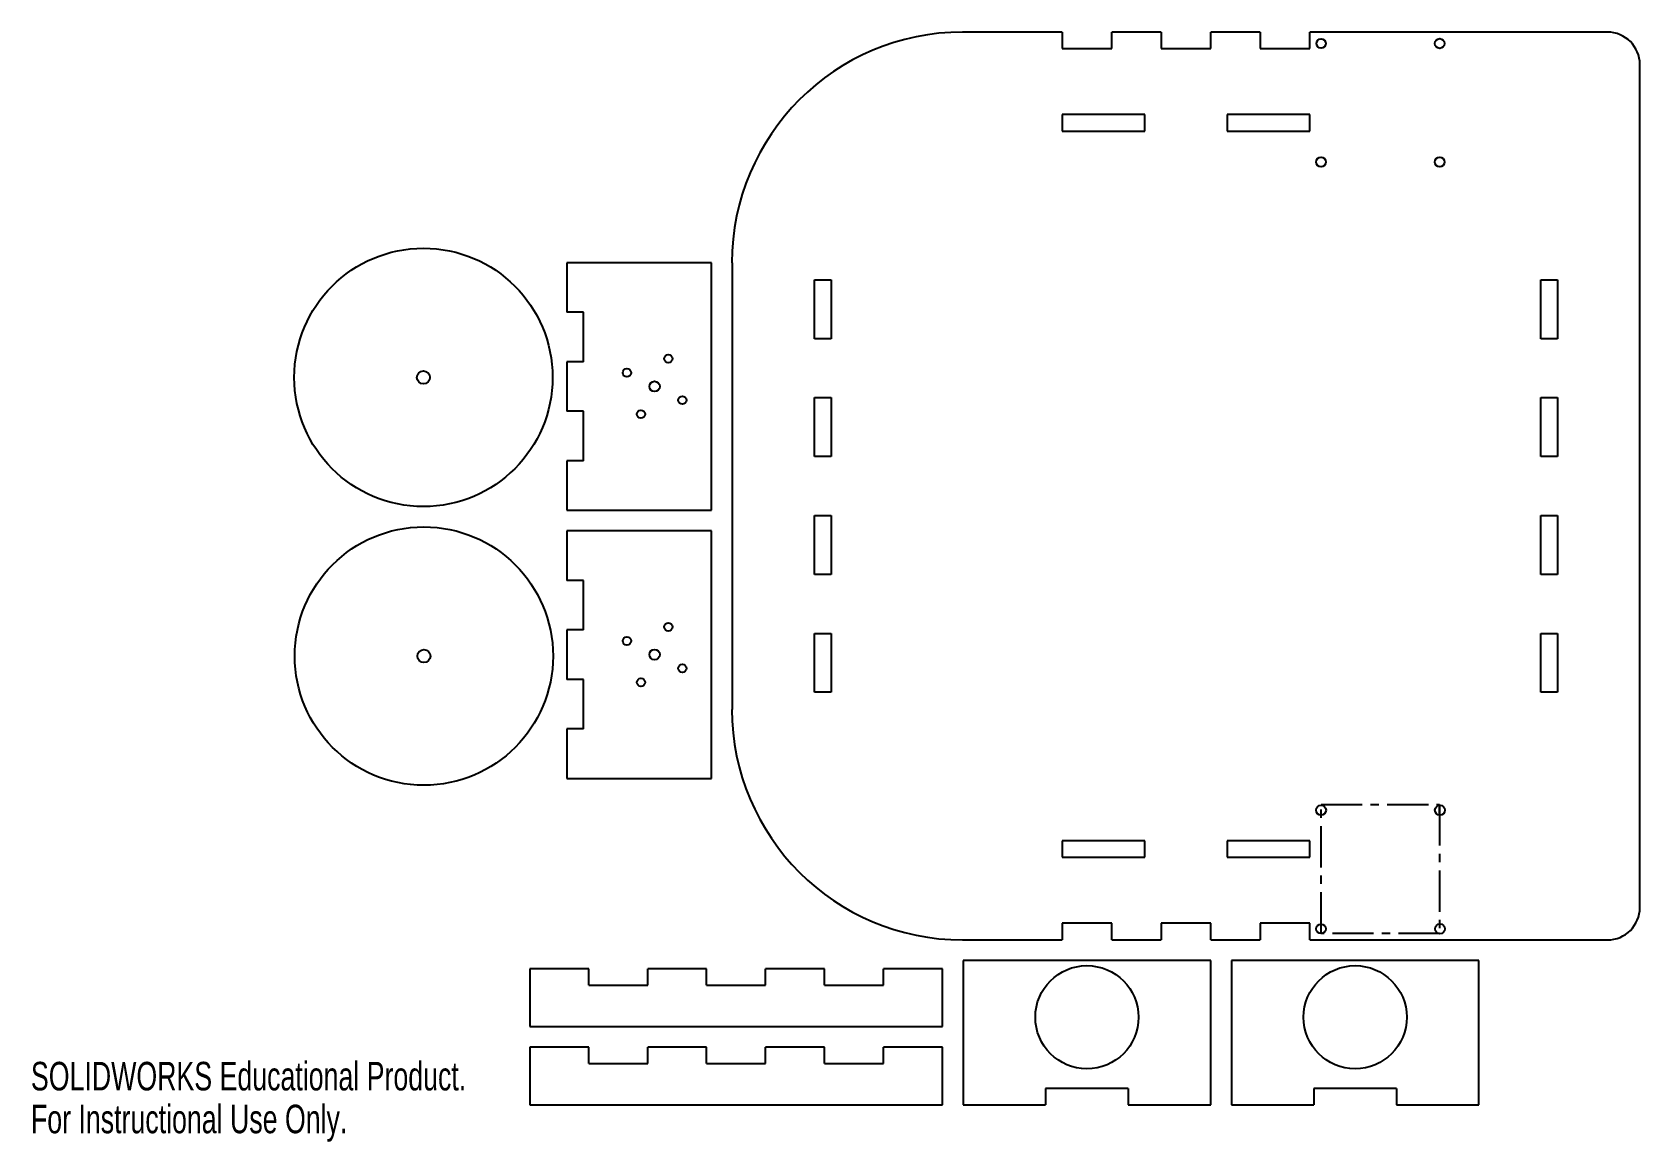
# Model space of a CAD drawing. Header units: inches. Extents: x 0 to 19.5, y 0 to 13.4.
import ezdxf

# ---------------------------------------------------------------- set-up
doc = ezdxf.new("R2010")
doc.units = ezdxf.units.IN
doc.header["$MEASUREMENT"] = 0
doc.linetypes.add('CENTERX2', pattern=[0.8, 0.5, -0.1, 0.1, -0.1])
doc.styles.add('SLDTEXTSTYLE0', font='TXT', dxfattribs={"width": 0.7})

msp = doc.modelspace()

# ---------------------------------------------------------------- linework, layer by layer
at = {"color": 7, "linetype": 'Continuous', "lineweight": 25}
for p, q in [((12.495, 13.444), (11.288, 13.444)), ((12.495, 13.444), (12.495, 13.244)), ((13.695, 13.444), (13.095, 13.444)), ((13.095, 13.244), (13.095, 13.444)), ((13.695, 13.444), (13.695, 13.244)), ((14.295, 13.244), (14.295, 13.444)), ((14.895, 13.444), (14.295, 13.444)), ((14.895, 13.444), (14.895, 13.244)), ((15.495, 13.244), (15.495, 13.444)), ((19.101, 13.444), (15.495, 13.444)), ((12.495, 13.244), (13.095, 13.244)), ((13.695, 13.244), (14.295, 13.244)), ((14.895, 13.244), (15.495, 13.244)), ((19.495, 2.837), (19.495, 13.05)), ((13.495, 12.444), (12.495, 12.444)), ((12.495, 12.444), (12.495, 12.244)), ((13.495, 12.244), (13.495, 12.444)), ((14.495, 12.444), (14.495, 12.244)), ((15.495, 12.444), (14.495, 12.444)), ((15.495, 12.244), (15.495, 12.444)), ((12.495, 12.244), (13.495, 12.244)), ((14.495, 12.244), (15.495, 12.244)), ((8.245, 10.65), (6.495, 10.65)), ((6.495, 10.65), (6.495, 10.05)), ((8.245, 7.65), (8.245, 10.65)), ((8.495, 10.65), (8.495, 5.237)), ((9.495, 10.444), (9.695, 10.444)), ((9.495, 9.729), (9.495, 10.444)), ((9.695, 10.444), (9.695, 9.729)), ((18.295, 9.729), (18.295, 10.444)), ((18.295, 10.444), (18.495, 10.444)), ((18.495, 10.444), (18.495, 9.729)), ((6.695, 10.05), (6.495, 10.05)), ((6.695, 9.45), (6.695, 10.05)), ((9.695, 9.729), (9.495, 9.729)), ((18.495, 9.729), (18.295, 9.729)), ((6.695, 9.45), (6.495, 9.45)), ((6.495, 9.45), (6.495, 8.85)), ((9.495, 9.015), (9.695, 9.015)), ((9.495, 8.301), (9.495, 9.015)), ((9.695, 9.015), (9.695, 8.301)), ((18.295, 9.015), (18.495, 9.015)), ((18.295, 8.301), (18.295, 9.015)), ((18.495, 9.015), (18.495, 8.301)), ((6.695, 8.85), (6.495, 8.85)), ((6.695, 8.25), (6.695, 8.85)), ((6.695, 8.25), (6.495, 8.25)), ((6.495, 8.25), (6.495, 7.65)), ((9.695, 8.301), (9.495, 8.301)), ((18.495, 8.301), (18.295, 8.301)), ((6.495, 7.65), (8.245, 7.65)), ((9.495, 7.587), (9.695, 7.587)), ((9.495, 6.872), (9.495, 7.587)), ((9.695, 7.587), (9.695, 6.872)), ((18.295, 7.587), (18.495, 7.587)), ((18.295, 6.872), (18.295, 7.587)), ((18.495, 7.587), (18.495, 6.872)), ((8.245, 7.4), (6.495, 7.4)), ((6.495, 7.4), (6.495, 6.8)), ((8.245, 4.4), (8.245, 7.4)), ((9.695, 6.872), (9.495, 6.872)), ((18.495, 6.872), (18.295, 6.872)), ((6.695, 6.8), (6.495, 6.8)), ((6.695, 6.2), (6.695, 6.8)), ((6.695, 6.2), (6.495, 6.2)), ((6.495, 6.2), (6.495, 5.6)), ((9.495, 6.158), (9.695, 6.158)), ((9.495, 5.444), (9.495, 6.158)), ((9.695, 6.158), (9.695, 5.444)), ((18.295, 6.158), (18.495, 6.158)), ((18.295, 5.444), (18.295, 6.158)), ((18.495, 6.158), (18.495, 5.444)), ((6.695, 5.6), (6.495, 5.6)), ((6.695, 5), (6.695, 5.6)), ((9.695, 5.444), (9.495, 5.444)), ((18.495, 5.444), (18.295, 5.444)), ((6.695, 5), (6.495, 5)), ((6.495, 5), (6.495, 4.4)), ((6.495, 4.4), (8.245, 4.4)), ((13.495, 3.644), (12.495, 3.644)), ((12.495, 3.644), (12.495, 3.444)), ((13.495, 3.444), (13.495, 3.644)), ((15.495, 3.644), (14.495, 3.644)), ((14.495, 3.644), (14.495, 3.444)), ((15.495, 3.444), (15.495, 3.644)), ((12.495, 3.444), (13.495, 3.444)), ((14.495, 3.444), (15.495, 3.444)), ((13.095, 2.644), (12.495, 2.644)), ((12.495, 2.644), (12.495, 2.444)), ((13.095, 2.444), (13.095, 2.644)), ((14.295, 2.644), (13.695, 2.644)), ((13.695, 2.644), (13.695, 2.444)), ((14.295, 2.444), (14.295, 2.644)), ((15.495, 2.644), (14.895, 2.644)), ((14.895, 2.644), (14.895, 2.444)), ((15.495, 2.444), (15.495, 2.644)), ((11.288, 2.444), (12.495, 2.444)), ((13.095, 2.444), (13.695, 2.444)), ((14.295, 2.444), (14.895, 2.444)), ((15.495, 2.444), (19.101, 2.444)), ((11.295, 2.194), (11.295, 0.444)), ((14.295, 2.194), (11.295, 2.194)), ((14.295, 0.444), (14.295, 2.194)), ((14.545, 2.194), (14.545, 0.444)), ((17.545, 2.194), (14.545, 2.194)), ((17.545, 0.444), (17.545, 2.194)), ((6.045, 2.094), (6.045, 1.394)), ((6.759, 2.094), (6.045, 2.094)), ((6.759, 1.894), (6.759, 2.094)), ((7.473, 1.894), (7.473, 2.094)), ((8.187, 2.094), (7.473, 2.094)), ((8.187, 1.894), (8.187, 2.094)), ((8.902, 1.894), (8.902, 2.094)), ((9.616, 2.094), (8.902, 2.094)), ((9.616, 1.894), (9.616, 2.094)), ((10.33, 1.894), (10.33, 2.094)), ((11.045, 2.094), (10.33, 2.094)), ((11.045, 1.394), (11.045, 2.094)), ((6.759, 1.894), (7.473, 1.894)), ((8.187, 1.894), (8.902, 1.894)), ((9.616, 1.894), (10.33, 1.894)), ((6.045, 1.394), (11.045, 1.394)), ((6.759, 1.144), (6.045, 1.144)), ((6.045, 1.144), (6.045, 0.444)), ((6.759, 0.944), (6.759, 1.144)), ((7.473, 0.944), (7.473, 1.144)), ((8.187, 1.144), (7.473, 1.144)), ((8.187, 0.944), (8.187, 1.144)), ((9.616, 1.144), (8.902, 1.144)), ((8.902, 0.944), (8.902, 1.144)), ((9.616, 0.944), (9.616, 1.144)), ((10.33, 0.944), (10.33, 1.144)), ((11.045, 1.144), (10.33, 1.144)), ((11.045, 0.444), (11.045, 1.144)), ((6.759, 0.944), (7.473, 0.944)), ((8.187, 0.944), (8.902, 0.944)), ((9.616, 0.944), (10.33, 0.944)), ((13.295, 0.644), (12.295, 0.644)), ((12.295, 0.644), (12.295, 0.444)), ((13.295, 0.644), (13.295, 0.444)), ((16.545, 0.644), (15.545, 0.644)), ((15.545, 0.644), (15.545, 0.444)), ((16.545, 0.644), (16.545, 0.444)), ((6.045, 0.444), (11.045, 0.444)), ((11.295, 0.444), (12.295, 0.444)), ((13.295, 0.444), (14.295, 0.444)), ((14.545, 0.444), (15.545, 0.444)), ((16.545, 0.444), (17.545, 0.444))]:
    msp.add_line(p, q, dxfattribs=at)
at = {"color": 7, "linetype": 'CENTERX2'}
for p, q in [((15.632, 2.522), (15.632, 4.085)), ((15.632, 4.085), (17.069, 4.085)), ((17.069, 4.085), (17.069, 2.522)), ((17.069, 3.959), (17.069, 4.085)), ((17.069, 3.959), (17.069, 4.085)), ((17.069, 2.522), (15.632, 2.522))]:
    msp.add_line(p, q, dxfattribs=at)
at = {"color": 7, "linetype": 'Continuous', "lineweight": 25}
for centre, radius in [((15.632, 13.306), 0.0567), ((17.07, 13.306), 0.0589), ((15.632, 11.869), 0.059), ((17.07, 11.869), 0.0589), ((4.756, 9.26), 1.565), ((7.221, 9.316), 0.05), ((7.723, 9.486), 0.05), ((4.756, 9.26), 0.0787), ((7.557, 9.15), 0.0625), ((7.893, 8.984), 0.05), ((7.391, 8.814), 0.05), ((4.761, 5.883), 1.565), ((7.723, 6.236), 0.05), ((7.221, 6.066), 0.05), ((4.761, 5.883), 0.0787), ((7.557, 5.9), 0.0625), ((7.893, 5.734), 0.05), ((7.391, 5.564), 0.05), ((15.632, 4.015), 0.06), ((17.072, 4.015), 0.0599), ((15.632, 2.577), 0.0584), ((17.072, 2.577), 0.0594), ((12.795, 1.506), 0.625), ((16.045, 1.506), 0.625)]:
    msp.add_circle(centre, radius, dxfattribs=at)
for centre, radius, start, end in [((11.288, 10.65), 2.794, 90, 180), ((19.101, 13.05), 0.394, 0, 90), ((11.288, 5.237), 2.794, 180, 270), ((19.101, 2.837), 0.394, 270, 0)]:
    msp.add_arc(centre, radius, start, end, dxfattribs=at)

# ---------------------------------------------------------------- texts
at = {"color": 7, "linetype": 'Continuous', "char_height": 0.346, "attachment_point": 1, "style": 'SLDTEXTSTYLE0'}
for s, insert in [('SOLIDWORKS Educational Product.', (0, 0.965)), ('For Instructional Use Only.', (0, 0.446))]:
    msp.add_mtext(s, dxfattribs=dict(at, insert=insert))

doc.saveas('drawing.dxf')
